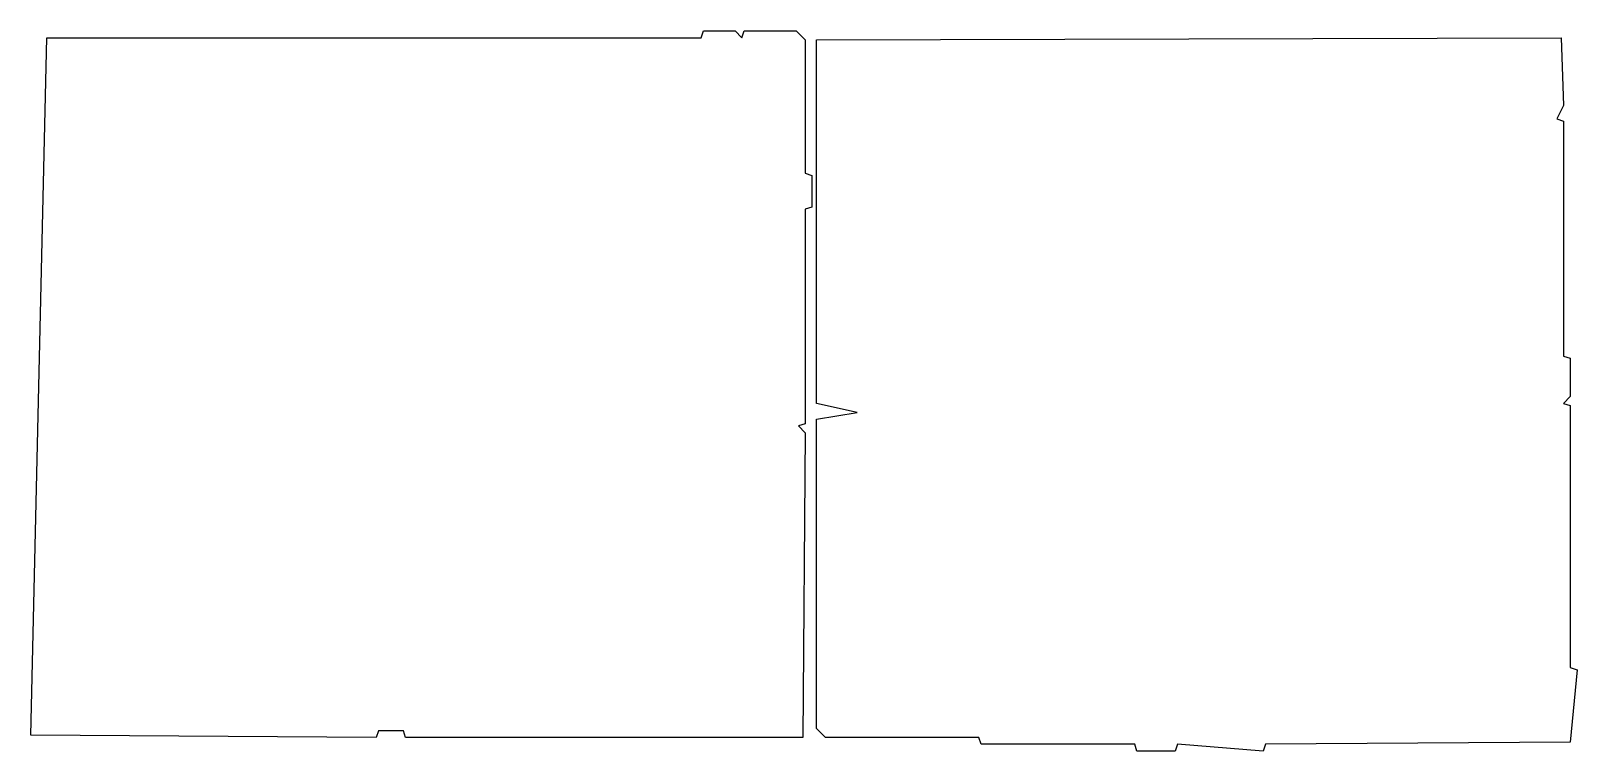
# Model space of a CAD drawing. Extents: x 64 to 452, y 60 to 1069.
# Drawn here: x 376.2 to 434.2, y 719.7 to 746.7 of the extents above; entities that cross this region are included whole.
import ezdxf

# ---------------------------------------------------------------- set-up
doc = ezdxf.new("R2010")
doc.units = 0

msp = doc.modelspace()

# ---------------------------------------------------------------- linework, layer by layer
at = {"layer": 'JACK_ROUTE'}
for p, q in [((376.174, 720.259), (376.767, 746.421)), ((376.767, 746.421), (401.32, 746.421)), ((401.32, 746.421), (401.405, 746.675)), ((401.405, 746.675), (402.59, 746.675)), ((402.59, 746.675), (402.844, 746.421)), ((402.844, 746.421), (402.929, 746.675)), ((402.929, 746.675), (404.876, 746.675)), ((404.876, 746.675), (405.215, 746.337)), ((405.638, 746.337), (433.578, 746.421)), ((433.578, 746.421), (433.663, 743.881)), ((405.215, 746.337), (405.215, 741.341)), ((405.638, 732.705), (405.638, 746.337)), ((433.663, 743.881), (433.409, 743.373)), ((433.409, 743.373), (433.663, 743.289)), ((433.663, 743.289), (433.663, 734.483)), ((405.215, 741.341), (405.469, 741.257)), ((405.469, 741.257), (405.469, 740.071)), ((405.469, 740.071), (405.215, 739.987)), ((405.215, 739.987), (405.215, 731.943)), ((433.663, 734.483), (433.917, 734.399)), ((433.917, 734.399), (433.917, 732.959)), ((407.162, 732.367), (405.638, 732.705)), ((433.917, 732.959), (433.663, 732.705)), ((433.663, 732.705), (433.917, 732.621)), ((433.917, 732.621), (433.917, 722.799)), ((405.215, 731.943), (404.961, 731.859)), ((405.638, 732.113), (407.162, 732.367)), ((405.638, 720.513), (405.638, 732.113)), ((404.961, 731.859), (405.215, 731.605)), ((405.215, 731.605), (405.13, 720.175)), ((433.917, 722.799), (434.171, 722.715)), ((434.171, 722.715), (433.917, 720.005)), ((389.213, 720.429), (389.128, 720.175)), ((390.144, 720.429), (389.213, 720.429)), ((390.229, 720.175), (390.144, 720.429)), ((405.977, 720.175), (405.638, 720.513)), ((389.128, 720.175), (376.174, 720.259)), ((405.13, 720.175), (390.229, 720.175)), ((411.734, 720.175), (405.977, 720.175)), ((411.819, 719.921), (411.734, 720.175)), ((417.576, 719.921), (411.819, 719.921)), ((417.661, 719.667), (417.576, 719.921)), ((419.185, 719.921), (419.1, 719.667)), ((422.402, 719.667), (419.185, 719.921)), ((422.487, 719.921), (422.402, 719.667)), ((433.917, 720.005), (422.487, 719.921)), ((419.1, 719.667), (417.661, 719.667))]:
    msp.add_line(p, q, dxfattribs=at)

doc.saveas('drawing.dxf')
